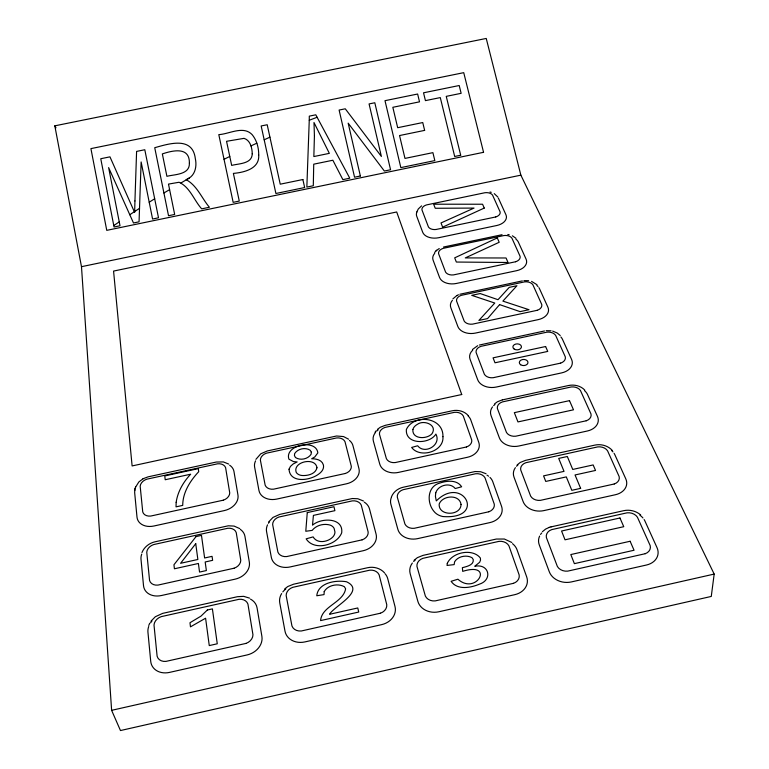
<?xml version="1.0" encoding="UTF-8"?>
<svg xmlns="http://www.w3.org/2000/svg" width="769" height="769" viewBox="0 0 769 769"><rect width="100%" height="100%" fill="white"/><g stroke="black" fill="none" stroke-linecap="round" stroke-linejoin="round"><path stroke-width="1.15" d="M309.253 120.262L309.301 116.138L315.79 114.812L349.78 178.197L342.868 179.629L332.862 160.24L313.733 164.182L313.3 185.752L306.85 187.088L309.253 120.262L317.097 117.263M714.18 574.078L711.267 596.436L120.473 730.55L111.62 710.335L81.485 266.689L54.82 125.837L486.239 38.45L520.863 175.159L714.18 574.078L111.62 710.335M134.748 490.42L135.161 488.344M135.479 487.325L138.843 481.952L143.159 478.693M134.988 488.873L135.642 486.835M416.817 211.917L418.298 208.957L421.575 205.871M391.383 497.072C393.238 491.968 398.054 488.353 403.273 487.229L475.088 471.541L480.673 471.743L486.056 473.733M148.763 625.476L149.715 623.217M141.967 552.555C144.159 547.038 149.359 543.039 155.098 541.789L228.326 525.794L234.103 526.083L239.755 528.601M255.914 459.343L260.797 453.777L267.324 450.951L336.572 435.994L343.512 436.571L348.588 439.195M375.07 432.216L376.003 430.909M268.756 521.843L272.985 517.412L279.801 514.374L352.317 498.533L357.825 498.754L363.468 501.004M150.964 621.179L155.348 616.719L162.692 613.364L237.525 596.696L243.686 596.34L249.55 598.128M434.687 252.463L435.792 251.136M452.893 298.872L456.844 295.556M472.474 349.501L477.684 345.685M436.388 250.559L439.243 248.531M435.446 251.473L436.696 250.242M542.405 531.696L545.596 529.082L549.297 527.361M517.143 464.937L520.19 462.486L525.544 460.352L594.783 445.126C601.041 443.751 608.068 445.664 612.364 450.519M414.097 560.293L417.375 557.65L423.037 555.381L496.332 539.05L504.368 539.021L511.808 542.472M494.496 403.936L497.399 401.774L502.224 399.928M284.674 588.929L287.827 586.507L293.547 584.219L367.601 567.724C373.628 566.349 380.415 568.176 384.548 572.876M377.416 429.381L380.386 427.189L385.327 425.324L452.249 410.781C458.016 409.512 464.62 411.194 468.465 415.837M189.068 178.158C195.576 174.111 196.893 165.546 195.316 158.587C192.606 136.248 169.42 143.563 154.732 147.706L168.526 215.724L174.669 214.445L168.488 184.099L179.062 182.263C189.962 187.088 194.067 200.411 201.689 208.86L209.399 207.255C201.718 198.21 197.095 185.502 186.146 179.696L189.068 178.158L180.936 182.993M113.783 225.577L119.243 221.866M129.778 214.714L139.516 208.341M149.205 202.218L154.675 198.758M163.912 192.981L169.613 189.635M224.039 159.318L229.768 156.443M143.024 478.751L148.129 476.838L216.31 462.034L223.337 461.919L228.662 464.043M457.142 295.392L458.459 294.758M250.934 145.899L256.836 143.188M264.18 139.804L269.919 137.161M551.027 526.88L623.755 510.674C629.648 509.386 636.126 510.952 640.673 514.951M549.066 527.428L551.21 526.832M479.404 345.031L544.481 330.968M459.872 294.248L522.334 280.896M502.378 399.899L568.599 385.509C574.28 384.298 580.71 385.807 584.776 390.094M443.492 247.041L502.051 234.708M81.485 266.689L520.863 175.159M523.939 280.627L528.639 280.675M546.153 330.689L551.065 330.776M507.809 234.478L509.184 234.718M490.007 192L491.247 192.327M552.651 331.093L557.237 333.025L560.226 335.524M531.581 281.377L537.012 284.732M512.375 235.795L515.961 238.275M494.236 193.605L497.87 197.056M54.82 125.837L55.974 127.817M281.627 593.591A17.158 14.14 -15.7 0 0 279.743 602.79L285.001 631.186A17.485 14.678 -16.3 0 0 304.928 641.913L381.645 624.639A17.379 14.64 -9.3 0 0 394.997 606.491L387.73 578.673A17.053 14.102 -9.5 0 0 385.106 573.751M282.809 591.919A17.158 14.14 -15.7 0 1 285.837 588.977M611.682 450.605A16.418 12.294 4.1 0 1 612.989 451.912M614.075 453.335A16.418 12.294 4.1 0 1 614.902 454.844L625.793 478.856A16.745 12.708 5.3 0 1 615.45 494.717L543.875 510.606A16.62 12.919 1.8 0 1 523.131 501.59L513.99 477.088A16.303 12.487 0.8 0 1 515.393 467.629M516.537 466.264A16.303 12.487 0.8 0 1 517.902 465.034M639.914 515.23A17.341 13.448 7.5 0 1 642.942 517.979M644.114 519.546A17.341 13.448 7.5 0 1 645.018 521.209L657.024 547.653A17.716 13.909 9.1 0 1 646.46 565.023L571.357 581.931A17.533 14.188 5.4 0 1 549.326 571.838L539.252 544.837A17.178 13.698 3.9 0 1 539.636 536.06M540.559 534.455A17.178 13.698 3.9 0 1 541.732 532.975M375.589 432.313A15.486 11.612 -7.3 0 0 373.388 441.175L379.742 464.053A15.755 12.016 -7 0 0 398.486 472.397L467.504 457.267A15.774 11.91 -3.2 0 0 478.779 442.396L470.791 419.961A15.495 11.516 -3.7 0 0 468.158 416.01M376.8 431.034A15.486 11.612 -7.3 0 1 378.204 429.871M560.87 336.966A14.899 10.353 -0.3 0 1 562.514 339.408L571.607 359.45A15.159 10.689 0.4 0 1 561.687 372.878L496.274 387.047A15.092 10.814 -2.3 0 1 477.693 379.751L470.07 359.306A14.842 10.478 -2.8 0 1 472.685 350.183M240.37 529.418A16.447 12.833 -17.9 0 1 244.955 536.387L249.339 562.226A16.755 13.294 -18.6 0 1 235.141 579.153L161.365 595.533A16.976 13.236 -22.9 0 1 143.515 585.661L141.006 559.294A16.649 12.785 -21.9 0 1 141.756 554.084M498.254 198.085A13.131 8.18 -3.7 0 1 498.821 199.075L505.954 214.791A13.323 8.411 -3.4 0 1 496.678 225.528L438.743 237.708A13.304 8.488 -5.3 0 1 422.7 232.257L416.721 216.243A13.111 8.248 -5.5 0 1 416.961 211.956M515.932 239.178A13.669 8.824 -2.8 0 1 518.383 242.168L526.092 259.153A13.88 9.084 -2.4 0 1 516.605 270.688L456.373 283.463A13.842 9.17 -4.5 0 1 439.56 277.474L433.101 260.162A13.64 8.911 -4.8 0 1 434.716 253.347M349.453 440.435A15.515 11.67 -10 0 1 352.942 445.626L358.95 468.6A15.784 12.073 -10 0 1 346.502 483.797L276.811 499.071A15.861 12.102 -14 0 1 258.951 490.468L254.616 467.033A15.591 11.698 -13.8 0 1 255.587 460.852M148.715 626.495A17.552 14.044 -24.9 0 0 147.946 632.233L150.724 661.34A17.918 14.563 -26.4 0 0 169.555 672.394L247.109 654.938A17.639 14.659 -21.1 0 0 261.893 636.376L257.067 607.856A17.293 14.121 -20 0 0 250.511 599.118M150.609 622.813A17.552 14.044 -24.9 0 1 151.916 621.102M512.49 543.654A17.091 13.852 0.5 0 1 517.037 549.797L526.698 576.923A17.437 14.361 1.8 0 1 514.759 594.677L438.849 611.768A17.37 14.553 -4.2 0 1 417.865 601.358L410.175 573.664A17.043 14.015 -5 0 1 412.347 563.043M413.645 561.524A17.043 14.015 -5 0 1 415.154 560.149M584.546 390.681A15.62 11.266 1.6 0 1 587.535 394.545L597.475 416.433A15.909 11.641 2.5 0 1 587.333 431.005L518.979 445.982A15.813 11.804 -0.6 0 1 499.379 437.888L491.045 415.558A15.534 11.42 -1.3 0 1 492.525 406.888M493.64 405.638A15.534 11.42 -1.3 0 1 494.957 404.504M229.643 465.207A15.688 11.698 -16.5 0 1 233.978 471.532L237.957 495.063A15.966 12.102 -16.9 0 1 224.327 510.578L153.954 525.996A16.139 12.073 -20.5 0 1 136.997 517.143L134.71 493.14A15.851 11.679 -19.9 0 1 134.94 489.978M364.275 502.147A16.245 12.794 -9.8 0 1 369.495 508.934L376.089 534.157A16.543 13.256 -9.7 0 1 363.199 550.719L290.173 566.936A16.639 13.304 -14.9 0 1 271.332 557.352L266.574 531.619A16.341 12.833 -14.5 0 1 267.535 524.862M268.439 523.247A16.341 12.833 -14.5 0 1 269.573 521.718M452.412 300.333A14.207 9.651 -3.9 0 0 450.826 307.687L457.834 326.469A14.438 9.949 -3.6 0 0 475.482 333.073L538.194 319.635A14.486 9.834 -1.2 0 0 547.903 307.206L539.54 288.788A14.255 9.545 -1.7 0 0 538.886 287.635M536.935 285.549A14.255 9.545 -1.7 0 1 538.012 286.549M486.969 475.146A16.255 12.602 -2.1 0 1 488.565 476.203M489.968 477.405A16.255 12.602 -2.1 0 1 492.804 481.759L501.571 506.367A16.553 13.054 -1.2 0 1 489.959 522.574L417.673 538.627A16.524 13.188 -5.9 0 1 397.861 529.332L390.892 504.214A16.226 12.737 -6.4 0 1 391.296 497.61M289.029 469.215C289.971 484.96 314.963 480.212 321.99 470.945A11.131 8.44 -11.6 0 0 323.365 464.87C321.951 459.891 316.194 458.709 311.676 458.766L314.79 456.959L317.828 452.903C316.203 438.349 284.136 445.155 288.913 459.151L293.47 461.592L297.151 461.929L293.191 463.947L290.451 466.408L289.029 469.215M134.94 200.949L134.642 212.436L109.957 156.847L100.758 158.731L114.062 226.999L120.012 225.769L108.621 167.594L133.489 222.972L139.054 221.828L141.131 161.951L152.579 219.021L158.51 217.8L144.803 149.734L136.594 151.406L134.94 200.949M176.159 502.33L176.034 506.858L182.724 505.387C182.724 492.487 190.154 480.827 198.719 471.705L198.287 468.648L164.768 475.934L165.22 479.741L190.654 474.213C183.358 482 177.697 491.651 176.159 502.33M314.425 135.796L313.848 156.549L329.343 153.358L313.992 122.511L314.425 135.796M461.054 504.445C460.852 516.191 438.157 516.287 439.195 504.012C442.415 495.332 459.478 493.938 461.054 504.445M442.934 436.667C444.261 451.614 419.932 458.757 411.655 447.452L417.654 445.77C424.671 454.96 441.762 444.943 435.898 434.091C429.544 444.53 405.061 444.895 406.378 429.448C413.703 413.664 443.646 416.836 442.934 436.667M324.201 591.601L324.028 594.6L316.761 595.764C318.058 582.642 335.89 579.855 346.511 581.758C366.332 590.996 333.794 606.289 329.555 614.287L357.768 607.962L358.738 612.037L320.586 620.602C321.74 605.972 343.195 602.819 345.627 588.804L344.368 586.718C338.081 583.142 327.844 584.978 324.201 591.601M311.301 452.134L311.157 454.152C308.109 459.122 300.275 460.804 295.469 457.497L294.44 455.575L294.642 453.595C297.757 448.683 305.418 447.029 310.253 450.298L311.301 452.134M307.264 512.606L305.783 531.264L312.166 530.399C316.251 525.16 323.941 523.228 330.199 525.112A8.719 6.921 -11.9 0 1 334.131 528.438L334.948 531.975A9.651 7.671 -12 0 1 332.804 537.012C327.844 542.183 317.145 543.981 313.118 536.897L306.149 538.838C313.944 551.296 336.889 545.423 341.705 532.782C343.608 517.306 320.981 517.604 312.512 525.179L313.416 515.393L334.899 510.664L333.967 506.723L307.264 512.606M412.886 429.515C411.992 439.464 426.997 439.435 432.005 433.726C437.792 424.863 423.719 419.49 417.356 424.363A11.122 8.305 -5.4 0 0 413.462 428.045L412.886 429.515M435.763 492.775L435.417 496.351L436.292 500.907C463.198 474.252 487.113 520.036 442.704 516.518A15.38 12.102 -3.8 0 1 433.831 511.222C426.564 502.455 427.228 486.229 439.926 483.047C446.924 480.635 457.074 479.568 461.64 486.787L455.219 488.536C450.125 481.961 438.109 485.104 435.763 492.775M189.385 163.086C189.914 174.861 174.688 174.294 166.902 176.312L162.346 153.915C172.881 150.368 189.703 146.504 189.385 163.086M258.72 155.021C259.672 168.844 244.081 172.458 233.382 173.4L239.274 201.074L233.161 202.343L218.8 134.623C229.239 134.104 243.264 125.309 252.136 134.642C256.788 140.314 258.788 147.773 258.72 155.021M447.289 563.379L447.029 565.446L454.152 564.609L454.604 561.793C457.978 556.237 466.427 554.593 471.974 557.679L473.252 559.515C474.127 565.109 466.408 566.609 462.38 567.685L462.707 571.367C494.986 561.187 476.722 596.004 457.92 579.211L451.115 581.306C457.295 590.438 470.83 587.804 479.491 584.132C492.891 579.836 489.171 563.254 474.752 566.292L479.654 562.264L480.529 560.12L480.365 558.025C472.656 548.095 452.259 552.046 447.289 563.379M252.242 153.762C252.088 164.018 238.707 163.499 231.68 165.412L226.547 141.304L244.042 138.353C250.377 140.304 252.126 147.917 252.242 153.762M316.963 467.735C315.617 474.098 307.6 475.915 302.006 475.502A8.642 6.556 -12.1 0 1 296.267 472.454C292.23 461.708 315.492 456.642 316.963 467.735M499.6 304.611L487.604 318.568L478.904 320.433L494.775 303.044L471.733 295.344L480.183 293.547L498.014 299.708L509.222 287.375L516.922 285.732L502.888 301.112L529.005 309.715L520.075 311.628L499.6 304.611M195.739 543.664L180.6 563.293L197.864 559.476L195.739 543.664M196.037 536.589L173.948 564.763L174.419 568.781L198.392 563.485L199.546 572.069L206.371 570.56L205.179 561.985L212.629 560.332L212.052 556.343L204.621 557.986L201.478 535.397L196.037 536.589M207.351 610L200.997 616.123L189.972 622.727L190.481 626.841L205.592 618.209L209.264 645.585L217.262 643.788L212.398 608.875L207.351 610M497.293 237.919L454.69 257.846L456.344 262.046L508.021 262.489L506.06 257.98L465.283 257.913L499.196 242.273L497.293 237.919M484.249 208.072L442.656 227.163L441.002 222.952L474.04 208.082L435.244 208.274L433.649 204.208L482.567 204.227L484.249 208.072M380.472 613.201L301.323 630.984A9.564 8.007 -16.2 0 1 291.951 625.966L286.164 595.571A9.391 7.709 -15.6 0 1 292.778 587.324L369.687 570.185A9.334 7.69 -9.5 0 1 379.117 574.827L386.769 604.694A9.507 7.988 -9.3 0 1 380.472 613.201M513.538 583.306L435.235 600.897A9.507 7.94 -4.3 0 1 425.353 596.033L416.952 566.388A9.324 7.652 -5 0 1 422.921 558.323L499.033 541.357A9.353 7.555 0.4 0 1 508.934 545.865L519.171 574.981A9.536 7.834 1.6 0 1 513.538 583.306M645.201 553.718L567.724 571.127A9.593 7.738 5.2 0 1 557.352 566.417L546.375 537.512A9.401 7.469 3.7 0 1 551.709 529.62L627.052 512.827A9.488 7.334 7.4 0 1 637.414 517.201L650.18 545.586A9.689 7.594 8.9 0 1 645.201 553.718M245.974 643.413L165.969 661.388A9.805 7.95 -26.2 0 1 157.116 656.226L154.011 625.053A9.603 7.661 -24.8 0 1 161.269 616.632L238.996 599.311A9.459 7.709 -19.9 0 1 247.935 604.098L252.953 634.723A9.651 7.998 -21 0 1 245.974 643.413M488.805 511.779L414.231 528.303A9.036 7.19 -6 0 1 404.917 523.968L397.294 497.091A8.872 6.94 -6.4 0 1 403.062 489.709L475.655 473.752A8.892 6.873 -2.1 0 1 484.999 477.78L494.284 504.185A9.055 7.113 -1.3 0 1 488.805 511.779M614.248 483.989L540.424 500.35A9.093 7.046 1.7 0 1 530.658 496.14L520.709 469.917A8.92 6.806 0.7 0 1 525.909 462.698L597.792 446.885A8.978 6.7 4 0 1 607.558 450.797L619.141 476.559A9.161 6.931 5.1 0 1 614.248 483.989M234.074 568.224L157.962 585.094A9.286 7.219 -22.8 0 1 149.571 580.48L146.754 552.257A9.113 6.969 -21.8 0 1 153.704 544.558L227.749 528.274A8.997 6.998 -17.8 0 1 236.227 532.552L240.764 560.293A9.161 7.248 -18.5 0 1 234.074 568.224M362.093 539.857L286.75 556.554A9.103 7.257 -14.8 0 1 277.888 552.084L272.649 524.535A8.94 6.998 -14.5 0 1 279.003 516.999L352.317 500.879A8.892 6.979 -9.8 0 1 361.228 505.031L368.168 532.1A9.045 7.229 -9.7 0 1 362.093 539.857M466.408 446.991L395.208 462.573A8.622 6.546 -7 0 1 386.394 458.68L379.453 434.197A8.469 6.335 -7.3 0 1 385.038 427.42L454.421 412.338A8.478 6.277 -3.8 0 1 463.274 415.962L471.733 440.031A8.622 6.488 -3.2 0 1 466.408 446.991M586.209 420.787L515.691 436.215A8.651 6.431 -0.7 0 1 506.473 432.438L497.399 408.541A8.497 6.219 -1.3 0 1 502.465 401.899L571.194 386.97A8.546 6.142 1.5 0 1 580.432 390.479L590.986 413.962A8.699 6.344 2.4 0 1 586.209 420.787M223.308 500.177L150.714 516.057A8.834 6.585 -20.5 0 1 142.736 511.923L140.179 486.239A8.67 6.363 -19.8 0 1 146.841 479.174L217.55 463.813A8.584 6.383 -16.4 0 1 225.605 467.658L229.739 492.91A8.728 6.604 -16.9 0 1 223.308 500.177M345.444 473.454L273.562 489.18A8.68 6.604 -14 0 1 265.161 485.172L260.383 460.093A8.526 6.383 -13.7 0 1 266.507 453.172L336.543 437.955A8.488 6.354 -10 0 1 345.002 441.694L351.318 466.341A8.632 6.575 -10 0 1 345.444 473.454M560.62 363.122L493.14 377.714A8.257 5.892 -2.3 0 1 484.403 374.311L476.098 352.452A8.113 5.71 -2.9 0 1 481.029 346.319L546.884 332.17A8.151 5.643 -0.3 0 1 555.631 335.351L565.292 356.835A8.286 5.825 0.3 0 1 560.62 363.122M537.175 310.311L472.483 324.143A7.892 5.421 -3.6 0 1 464.178 321.067L456.555 300.996A7.767 5.258 -4 0 1 461.362 295.315L524.564 281.877A7.796 5.2 -1.8 0 1 532.879 284.751L541.751 304.495A7.921 5.364 -1.3 0 1 537.175 310.311M515.634 261.748L453.489 274.908A7.565 4.999 -4.6 0 1 445.587 272.12L438.561 253.616A7.459 4.854 -4.9 0 1 443.242 248.329L504.003 235.535A7.469 4.806 -2.9 0 1 511.914 238.15L520.104 256.356A7.584 4.95 -2.5 0 1 515.634 261.748M495.755 216.954L435.985 229.498A7.267 4.624 -5.3 0 1 428.439 226.951L421.941 209.841A7.161 4.489 -5.5 0 1 426.507 204.919L484.999 192.711A7.181 4.451 -3.8 0 1 492.554 195.095L500.129 211.927A7.286 4.576 -3.5 0 1 495.755 216.954M619.958 517.989L561.572 531.014L565.023 539.809L623.755 526.688L619.958 517.989M630.128 541.261L570.809 554.555L574.376 563.648L634.06 550.248L630.128 541.261M580.633 488.363L571.819 490.314L566.301 476.895L545.759 481.432L543.568 475.876L564.023 471.368L558.698 458.401L567.32 456.507L572.732 469.446L593.139 464.937L595.523 470.445L575.039 474.963L580.633 488.363M569.493 400.639L514.336 412.655L517.96 421.921L573.501 409.81L569.493 400.639M461.727 394.526L132.114 465.937L113.572 271.082L396.698 211.975L461.727 394.526M545.606 346.521L493.064 357.845L495.005 362.785L547.749 351.414L545.606 346.521M424.632 130.384L399.544 135.546L404.975 158.414L432.899 152.647L434.821 160.586L400.832 167.623L384.99 100.681L417.634 94.02L419.518 101.835L392.834 107.295L397.679 127.702L422.748 122.55L424.632 130.384M302.871 179.523L280.233 184.195L267.199 124.741L261.162 125.972L275.908 193.49L304.649 187.54L302.871 179.523M360.363 176.005L354.557 177.206L339.11 110.054L345.271 108.794L381.376 156.443L369.072 103.93L374.811 102.758L390.565 169.757L384.365 171.035L348.165 123.146L360.363 176.005M460.698 155.232L454.69 156.482L440.291 97.586L425.43 100.624L423.536 92.809L459.208 85.522L461.14 93.318L446.251 96.365L460.698 155.232M483.557 152.31L106.756 230.354L90.915 148.619L463.736 72.661L483.557 152.31M514.201 349.068A4.287 2.999 -1.5 0 0 521.324 347.521A4.287 2.999 -1.5 0 0 515.97 344.003A4.287 2.999 -1.5 0 0 514.201 349.068M520.651 364.756A4.345 3.076 -1 0 0 527.861 363.189A4.345 3.076 -1 0 0 522.42 359.575A4.345 3.076 -1 0 0 520.651 364.756"/></g></svg>
